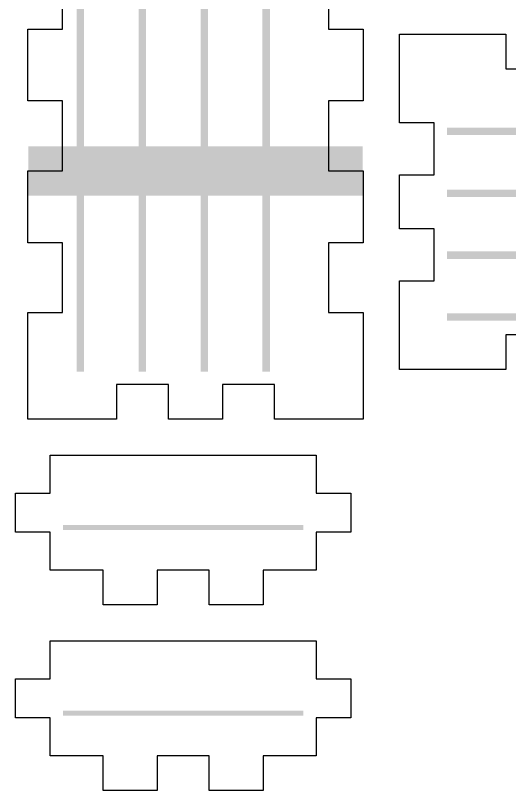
# Model space of a CAD drawing. Header units: millimetres. Extents: x 6 to 441, y 6 to 299.
# Drawn here: x 216 to 255.8, y 163 to 225.6 of the extents above; entities that cross this region are included whole.
import ezdxf

# ---------------------------------------------------------------- set-up
doc = ezdxf.new("R2010")
doc.units = ezdxf.units.MM
doc.layers.add('CUT', color=1, linetype='Continuous')
doc.layers.add('RASTER', color=7, linetype='Continuous')

msp = doc.modelspace()

# ---------------------------------------------------------------- hatches: boundary and pattern name
at = {"layer": 'RASTER'}
for points in [[(221.5, 269.2), (221.5, 196.8), (220.9, 196.8), (220.9, 269.2)], [(226.5, 269.2), (226.5, 196.8), (225.9, 196.8), (225.9, 269.2)], [(231.5, 269.2), (231.5, 196.8), (230.9, 196.8), (230.9, 269.2)], [(236.5, 269.2), (236.5, 196.8), (235.9, 196.8), (235.9, 269.2)], [(250.8, 216.5), (323.2, 216.5), (323.2, 215.9), (250.8, 215.9)], [(244, 215), (244, 211), (217, 211), (217, 215)], [(222.95, 213), (222.945, 212.928), (222.931, 212.858), (222.908, 212.79), (222.876, 212.725), (222.836, 212.665), (222.789, 212.611), (222.735, 212.564), (222.675, 212.524), (222.61, 212.492), (222.542, 212.469), (222.472, 212.455), (222.4, 212.45), (222.328, 212.455), (222.258, 212.469), (222.19, 212.492), (222.125, 212.524), (222.065, 212.564), (222.011, 212.611), (221.964, 212.665), (221.924, 212.725), (221.892, 212.79), (221.869, 212.858), (221.855, 212.928), (221.85, 213), (221.855, 213.072), (221.869, 213.142), (221.892, 213.21), (221.924, 213.275), (221.964, 213.335), (222.011, 213.389), (222.065, 213.436), (222.125, 213.476), (222.19, 213.508), (222.258, 213.531), (222.328, 213.545), (222.4, 213.55), (222.472, 213.545), (222.542, 213.531), (222.61, 213.508), (222.675, 213.476), (222.735, 213.436), (222.789, 213.389), (222.836, 213.335), (222.876, 213.275), (222.908, 213.21), (222.931, 213.142), (222.945, 213.072)], [(231.05, 213), (231.045, 212.928), (231.031, 212.858), (231.008, 212.79), (230.976, 212.725), (230.936, 212.665), (230.889, 212.611), (230.835, 212.564), (230.775, 212.524), (230.71, 212.492), (230.642, 212.469), (230.572, 212.455), (230.5, 212.45), (230.428, 212.455), (230.358, 212.469), (230.29, 212.492), (230.225, 212.524), (230.165, 212.564), (230.111, 212.611), (230.064, 212.665), (230.024, 212.725), (229.992, 212.79), (229.969, 212.858), (229.955, 212.928), (229.95, 213), (229.955, 213.072), (229.969, 213.142), (229.992, 213.21), (230.024, 213.275), (230.064, 213.335), (230.111, 213.389), (230.165, 213.436), (230.225, 213.476), (230.29, 213.508), (230.358, 213.531), (230.428, 213.545), (230.5, 213.55), (230.572, 213.545), (230.642, 213.531), (230.71, 213.508), (230.775, 213.476), (230.835, 213.436), (230.889, 213.389), (230.936, 213.335), (230.976, 213.275), (231.008, 213.21), (231.031, 213.142), (231.045, 213.072)], [(239.15, 213), (239.145, 212.928), (239.131, 212.858), (239.108, 212.79), (239.076, 212.725), (239.036, 212.665), (238.989, 212.611), (238.935, 212.564), (238.875, 212.524), (238.81, 212.492), (238.742, 212.469), (238.672, 212.455), (238.6, 212.45), (238.528, 212.455), (238.458, 212.469), (238.39, 212.492), (238.325, 212.524), (238.265, 212.564), (238.211, 212.611), (238.164, 212.665), (238.124, 212.725), (238.092, 212.79), (238.069, 212.858), (238.055, 212.928), (238.05, 213), (238.055, 213.072), (238.069, 213.142), (238.092, 213.21), (238.124, 213.275), (238.164, 213.335), (238.211, 213.389), (238.265, 213.436), (238.325, 213.476), (238.39, 213.508), (238.458, 213.531), (238.528, 213.545), (238.6, 213.55), (238.672, 213.545), (238.742, 213.531), (238.81, 213.508), (238.875, 213.476), (238.935, 213.436), (238.989, 213.389), (239.036, 213.335), (239.076, 213.275), (239.108, 213.21), (239.131, 213.142), (239.145, 213.072)], [(250.8, 211.5), (323.2, 211.5), (323.2, 210.9), (250.8, 210.9)], [(250.8, 206.5), (323.2, 206.5), (323.2, 205.9), (250.8, 205.9)], [(250.8, 201.5), (323.2, 201.5), (323.2, 200.9), (250.8, 200.9)], [(219.8, 184.4), (239.2, 184.4), (239.2, 184), (219.8, 184)], [(219.8, 169.4), (239.2, 169.4), (239.2, 169), (219.8, 169)]]:
    msp.add_hatch(color=7, dxfattribs=at).paths.add_polyline_path(points)

# ---------------------------------------------------------------- linework, layer by layer
at = {"layer": 'CUT'}
for points in [[(241.24, 230.098), (241.24, 224.455), (244.04, 224.455), (244.04, 218.652), (241.24, 218.652), (241.24, 213.009), (244.04, 213.009), (244.04, 207.206), (241.24, 207.206), (241.24, 201.563), (244.04, 201.563), (244.04, 195.8), (244.04, 192.96), (241.2, 192.96), (236.88, 192.96), (236.88, 195.76), (232.68, 195.76), (232.68, 192.96), (228.32, 192.96), (228.32, 195.76), (224.12, 195.76), (224.12, 192.96), (219.8, 192.96), (216.96, 192.96), (216.96, 195.8), (216.96, 201.563), (219.76, 201.563), (219.76, 207.206), (216.96, 207.206), (216.96, 213.009), (219.76, 213.009), (219.76, 218.652), (216.96, 218.652), (216.96, 224.455), (219.76, 224.455), (219.76, 230.098)], [(261.206, 199.76), (255.563, 199.76), (255.563, 196.96), (249.8, 196.96), (246.96, 196.96), (246.96, 199.8), (246.96, 204.12), (249.76, 204.12), (249.76, 208.32), (246.96, 208.32), (246.96, 212.68), (249.76, 212.68), (249.76, 216.88), (246.96, 216.88), (246.96, 221.2), (246.96, 224.04), (249.8, 224.04), (255.563, 224.04), (255.563, 221.24), (261.206, 221.24)]]:
    msp.add_lwpolyline(points, dxfattribs=at)
for points in [[(218.76, 190.04), (240.24, 190.04), (240.24, 186.973), (243.04, 186.973), (243.04, 183.827), (240.24, 183.827), (240.24, 180.76), (235.96, 180.76), (235.96, 177.96), (231.6, 177.96), (231.6, 180.76), (227.4, 180.76), (227.4, 177.96), (223.04, 177.96), (223.04, 180.76), (218.76, 180.76), (218.76, 183.827), (215.96, 183.827), (215.96, 186.973), (218.76, 186.973)], [(218.76, 175.04), (240.24, 175.04), (240.24, 171.973), (243.04, 171.973), (243.04, 168.827), (240.24, 168.827), (240.24, 165.76), (235.96, 165.76), (235.96, 162.96), (231.6, 162.96), (231.6, 165.76), (227.4, 165.76), (227.4, 162.96), (223.04, 162.96), (223.04, 165.76), (218.76, 165.76), (218.76, 168.827), (215.96, 168.827), (215.96, 171.973), (218.76, 171.973)]]:
    msp.add_lwpolyline(points, close=True, dxfattribs=at)

doc.saveas('drawing.dxf')
